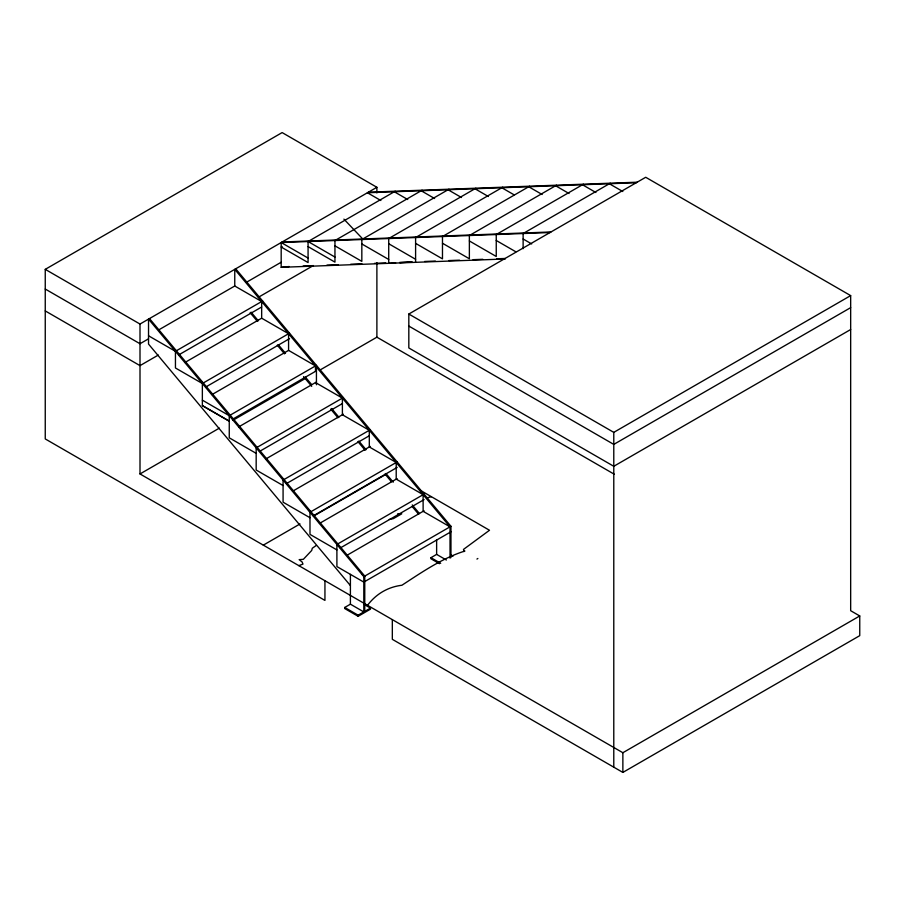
<?xml version="1.0" encoding="UTF-8"?>
<svg xmlns="http://www.w3.org/2000/svg" width="905" height="905" viewBox="0 0 905 905"><rect width="100%" height="100%" fill="white"/><g stroke="black" fill="none" stroke-linecap="round" stroke-linejoin="round"><path stroke-width="1.36" d="M367.509 605.298C376.22 593.838 387.906 587.006 401.922 585.241C421.764 572.311 442.421 558.023 464.91 551.032M316.037 545.613L312.304 548.226L311.682 550.478L303.367 559.313L299.17 559.641L302.123 561.982L302.971 564.109L298.797 565.625M324.94 580.727L324.94 600.411L45.25 438.936L45.25 269.351L282.134 132.583L376.887 187.29L376.887 192.912M45.25 269.351L140.004 324.047L376.887 187.29M282.134 246.499L281.184 247.042L308.073 262.563L308.073 241.533L395.247 191.204M159.223 329.612L234.757 286.003L261.669 301.535L261.669 318.187L288.571 333.719L288.582 350.382L315.483 365.914L315.494 371.355M148.533 338.821L140.004 343.742L45.25 289.046M246.477 282.27L281.184 262.235M550.002 232.528L281.184 242.54L281.184 267.326L289.136 266.523M422.126 190.208L334.952 240.538L334.952 262.133L308.073 246.613M158.318 355.054L140.004 365.631L45.25 310.924M258.445 297.247L313.39 265.527M449.004 189.202L361.83 239.531L361.83 261.364L334.952 245.843M148.533 335.778L175.434 351.31L262.62 300.992M178.828 354.839L261.669 307.01M475.894 188.206L388.72 238.535L388.72 263.321L395.677 262.936M184.914 362.498L261.669 318.187M502.773 187.199L415.599 237.529L415.599 262.326M529.651 186.204L442.477 236.533L442.477 258.875L415.599 243.355M175.446 351.321L175.446 367.973L202.347 383.505L289.532 333.176M205.74 387.023L289.532 338.651M556.541 185.197L469.367 235.526L469.367 258.773L442.477 243.253M212.064 394.546L288.582 350.382M583.42 184.201L496.245 234.531L496.245 256.477L469.367 240.956M610.298 183.195L523.124 233.524L523.124 248.671M202.358 400.157L229.259 415.689L316.433 365.371L316.433 384.749M850.666 329.522L613.782 466.29L408.822 347.961L408.822 314.035L645.706 177.278L850.666 295.607L850.666 610.717L859.75 615.954L859.75 635.649L622.866 772.418L392.329 639.326L392.329 619.631M232.902 419.06L316.433 370.801M140.004 324.047L140.004 473.949L219.372 428.122M232.8 420.373L304.849 378.776M319.499 370.315L376.887 337.18L614.393 474.299M238.739 426.877L316.433 382.023M343.346 397.555L256.172 447.885L256.172 470.012L283.073 485.544M259.554 451.403L342.395 403.573M265.651 459.073L343.346 414.207M309.974 517.728L283.084 502.196L283.073 480.069L284.023 479.526M315.494 382.566L342.395 398.098L342.395 414.75L369.297 430.282L370.247 429.739L283.084 480.08M286.466 483.587L369.308 435.757M292.564 491.257L370.258 446.403M397.171 461.946L309.974 512.253L309.996 534.391L336.909 549.923M313.379 515.782L397.171 467.41M263.31 545.138L300.007 523.95M313.458 516.189L385.632 474.525M319.465 523.441L397.171 478.587M424.083 494.141L336.886 544.437L336.909 566.575L363.81 582.107L450.984 531.778M340.291 547.966L424.083 499.594M347.599 554.935L424.083 510.771M364.353 604.574L370.45 608.092L370.45 609.178L358.131 616.294L344.726 608.556L344.726 607.459L358.131 615.196L363.81 611.916L363.81 576.643L450.962 526.291L235.707 268.796M408.822 314.035L613.782 432.364L850.666 295.607M850.666 307.643L613.782 444.4L408.822 326.072M344.726 607.459L350.405 604.178L363.81 611.916M439.457 563.691L430.95 558.77L430.95 557.672L436.629 554.392L446.369 560.014M370.45 608.092L364.76 611.373L364.76 576.089L362.294 574.664M476.946 559.075L477.863 558.487M140.004 473.949L622.866 752.722L859.75 615.954M427.284 497.75L431.391 496.698M389.308 519.47L393.426 518.61L401.763 513.802L397.759 513.701M399.852 262.699L412.375 262.009M368.358 192.211L637.177 182.199M636.238 182.742L367.419 192.754L380.858 200.514M282.134 241.997L550.953 231.974M303.141 266.002L312.938 265.64M326.943 265.108L338.142 264.701M350.744 264.226L361.943 263.808M374.546 263.344L385.745 262.925M399.75 262.405L410.949 261.986M424.615 261.477L435.362 261.07M448.801 260.572L459.559 260.176M473.089 259.667L482.818 259.305M496.732 258.785L505.069 258.479M281.184 267.326L505.205 258.988M609.348 183.749L622.798 191.509M582.469 184.744L595.909 192.505M555.591 185.751L569.03 193.512M528.701 186.747L542.152 194.507M501.823 187.754L514.04 194.801M474.944 188.749L488.383 196.509M448.066 189.756L461.505 197.516M523.124 238.999L531.676 243.931M421.176 190.751L434.615 198.512M496.245 240.481L515.793 251.771M394.297 191.758L407.736 199.519M388.72 243.75L415.599 259.271M361.83 243.954L388.72 259.475M308.073 241.533L334.952 257.054M281.184 242.54L308.073 258.061M420.565 490.453L489.503 530.262L463.507 549.403L463.971 551.575M173.941 349.353L176.385 350.767M200.853 381.548L203.297 382.962M450.045 526.857L423.133 511.325L423.11 494.662L396.22 479.13L396.198 462.466L369.308 446.946L369.297 430.282M202.358 405.598L229.259 421.164L202.358 405.598L202.358 383.505M450.566 554.776L452.998 556.179M256.172 453.348L229.259 437.816L229.259 415.7M430.95 557.672L440.678 563.295M308.481 510.296L310.924 511.71M363.787 576.621L148.533 319.126L148.533 344.081L350.405 585.58M343.911 219.123L362.781 238.988M251.092 312.157L258.344 320.823M278.254 344.647L285.494 353.312M305.415 377.136L311.75 384.716M331.66 408.54L338.911 417.205M358.821 441.029L366.061 449.695M385.983 473.519L393.223 482.184M412.239 504.922L419.479 513.588M250.153 312.711L257.393 321.377M277.303 345.201L284.543 353.855M303.56 376.604L311.705 386.344M330.721 409.094L337.961 417.759M357.871 441.583L365.122 450.238M385.032 474.062L391.367 481.652M412.194 506.551L418.529 514.131M149.483 318.583L364.738 576.078M622.866 752.722L622.866 772.418M613.782 432.364L613.782 767.168M450.962 526.291L450.962 557.582M450.045 558.147L450.011 526.846L234.757 269.351L234.757 286.003M436.629 539.776L436.629 554.392M376.887 262.631L376.887 337.18M358.131 615.196L358.131 616.294M350.405 574.37L350.405 604.178"/></g></svg>
